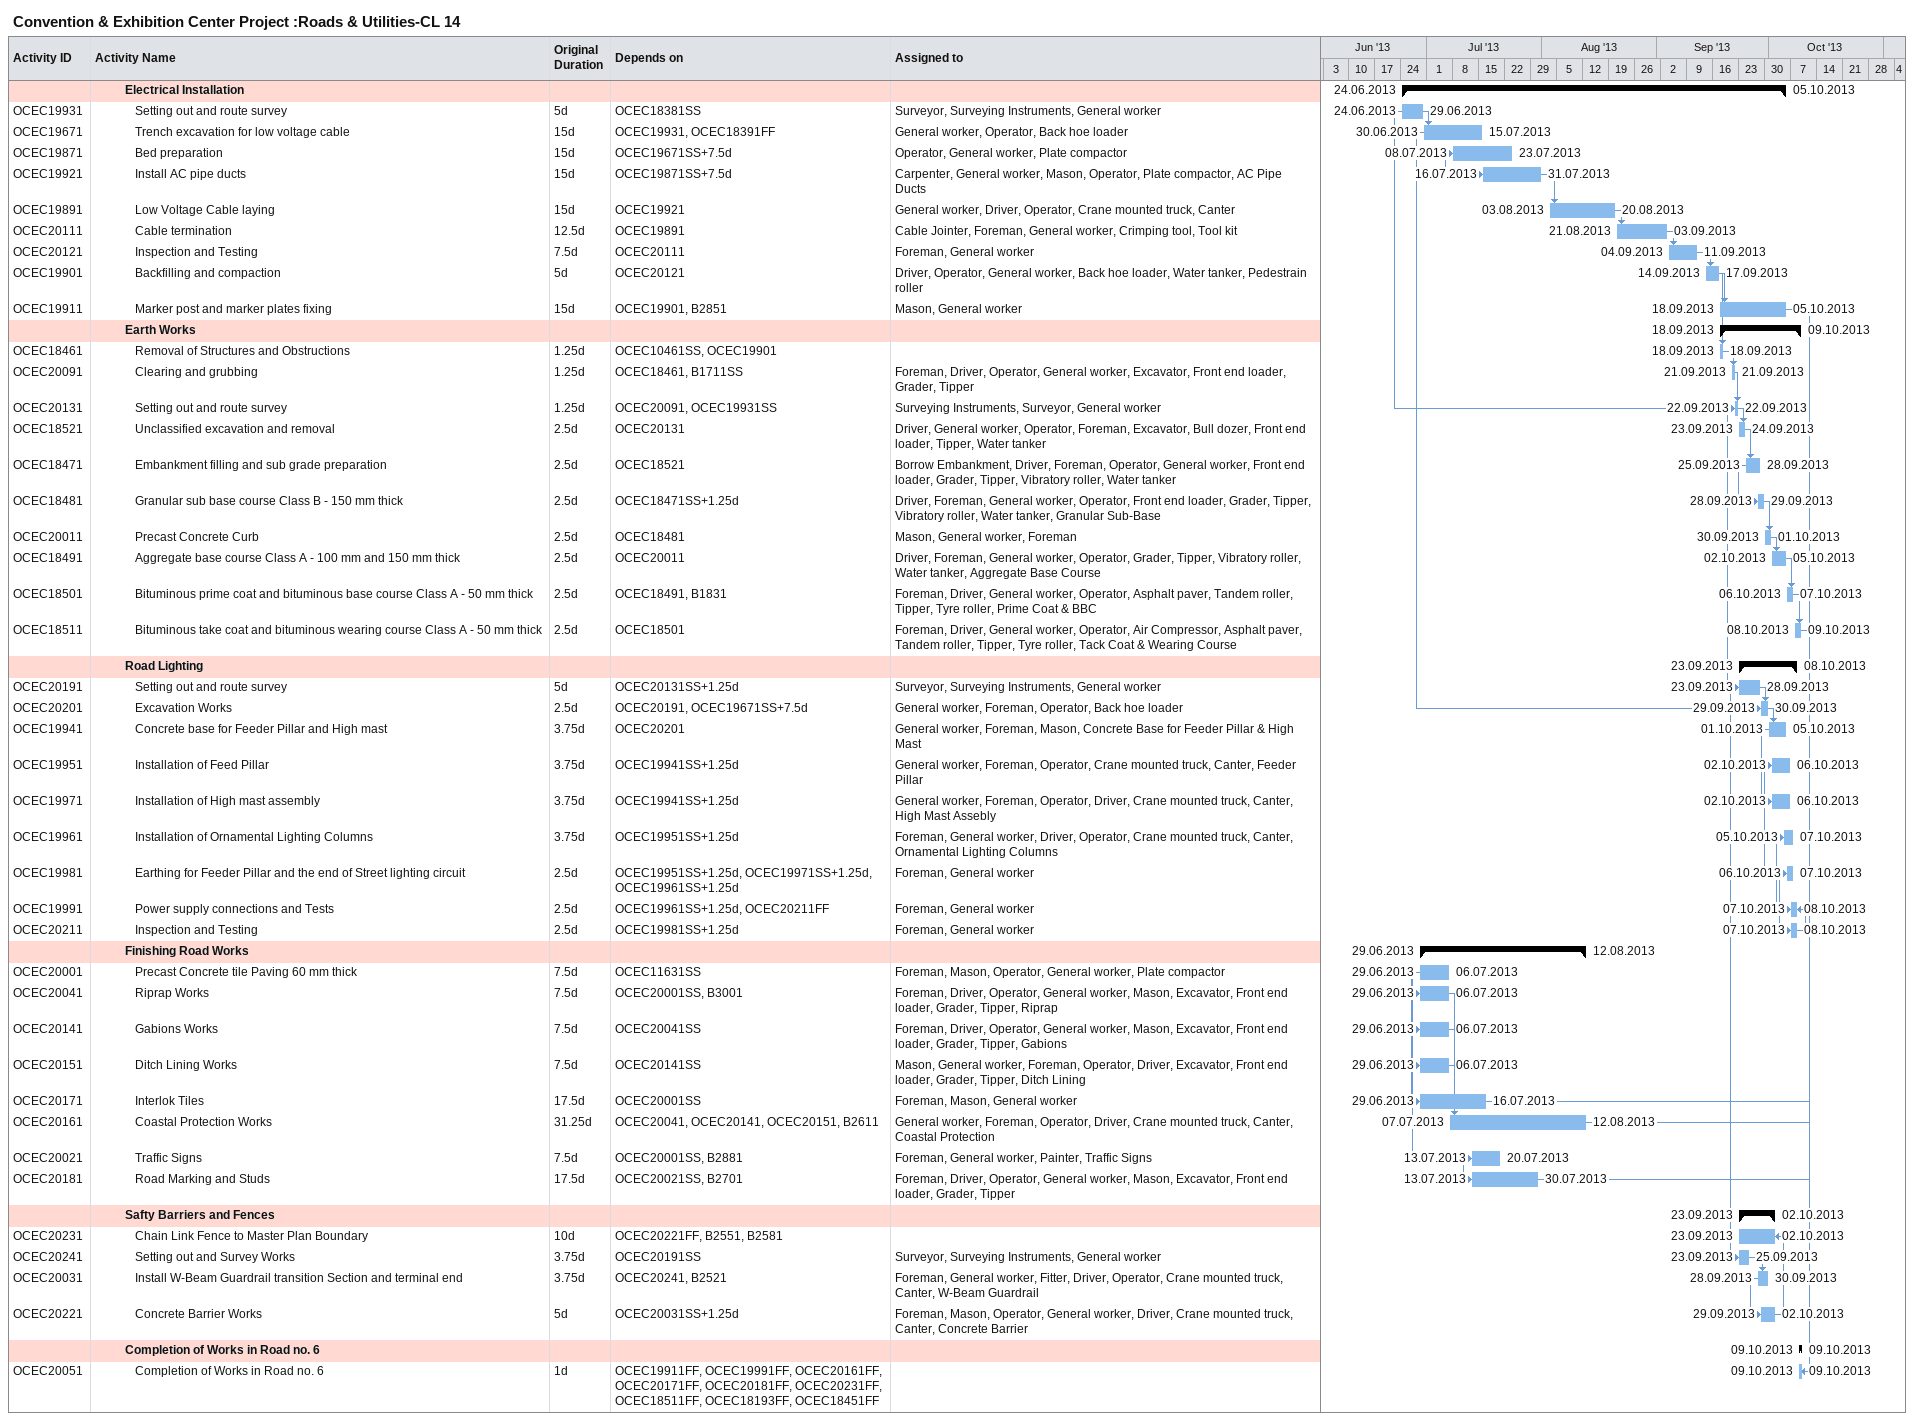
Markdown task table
Convention & Exhibition Center Project :Roads & Utilities-CL 14

| ID | Level | Task | Original duration | Start | Finish | Predecessors | Resources |
|---|---|---|---|---|---|---|---|
|  | 4 | **Electrical Installation** |  | 2013-06-24 | 2013-10-05 |  |  |
| OCEC19931 | 5 | Setting out and route survey | 5d | 2013-06-24 | 2013-06-29 | OCEC18381SS | Surveyor, Surveying Instruments, General worker |
| OCEC19671 | 5 | Trench excavation for low voltage cable | 15d | 2013-06-30 | 2013-07-15 | OCEC19931, OCEC18391FF | General worker, Operator, Back hoe loader |
| OCEC19871 | 5 | Bed preparation | 15d | 2013-07-08 | 2013-07-23 | OCEC19671SS+7.5d | Operator, General worker, Plate compactor |
| OCEC19921 | 5 | Install AC pipe ducts | 15d | 2013-07-16 | 2013-07-31 | OCEC19871SS+7.5d | Carpenter, General worker, Mason, Operator, Plate compactor, AC Pipe Ducts |
| OCEC19891 | 5 | Low Voltage Cable laying | 15d | 2013-08-03 | 2013-08-20 | OCEC19921 | General worker, Driver, Operator, Crane mounted truck, Canter |
| OCEC20111 | 5 | Cable termination | 12.5d | 2013-08-21 | 2013-09-03 | OCEC19891 | Cable Jointer, Foreman, General worker, Crimping tool, Tool kit |
| OCEC20121 | 5 | Inspection and Testing | 7.5d | 2013-09-04 | 2013-09-11 | OCEC20111 | Foreman, General worker |
| OCEC19901 | 5 | Backfilling and compaction | 5d | 2013-09-14 | 2013-09-17 | OCEC20121 | Driver, Operator, General worker, Back hoe loader, Water tanker, Pedestrain roller |
| OCEC19911 | 5 | Marker post and marker plates fixing | 15d | 2013-09-18 | 2013-10-05 | OCEC19901, B2851 | Mason, General worker |
|  | 4 | **Earth Works** |  | 2013-09-18 | 2013-10-09 |  |  |
| OCEC18461 | 5 | Removal of Structures and Obstructions | 1.25d | 2013-09-18 | 2013-09-18 | OCEC10461SS, OCEC19901 |  |
| OCEC20091 | 5 | Clearing and grubbing | 1.25d | 2013-09-21 | 2013-09-21 | OCEC18461, B1711SS | Foreman, Driver, Operator, General worker, Excavator, Front end loader, Grader, Tipper |
| OCEC20131 | 5 | Setting out and route survey | 1.25d | 2013-09-22 | 2013-09-22 | OCEC20091, OCEC19931SS | Surveying Instruments, Surveyor, General worker |
| OCEC18521 | 5 | Unclassified excavation and removal | 2.5d | 2013-09-23 | 2013-09-24 | OCEC20131 | Driver, General worker, Operator, Foreman, Excavator, Bull dozer, Front end loader, Tipper, Water tanker |
| OCEC18471 | 5 | Embankment filling and sub grade preparation | 2.5d | 2013-09-25 | 2013-09-28 | OCEC18521 | Borrow Embankment, Driver, Foreman, Operator, General worker, Front end loader, Grader, Tipper, Vibratory roller, Water tanker |
| OCEC18481 | 5 | Granular sub base course Class B - 150 mm thick | 2.5d | 2013-09-28 | 2013-09-29 | OCEC18471SS+1.25d | Driver, Foreman, General worker, Operator, Front end loader, Grader, Tipper, Vibratory roller, Water tanker, Granular Sub-Base |
| OCEC20011 | 5 | Precast Concrete Curb | 2.5d | 2013-09-30 | 2013-10-01 | OCEC18481 | Mason, General worker, Foreman |
| OCEC18491 | 5 | Aggregate base course Class A - 100 mm and 150 mm thick | 2.5d | 2013-10-02 | 2013-10-05 | OCEC20011 | Driver, Foreman, General worker, Operator, Grader, Tipper, Vibratory roller, Water tanker, Aggregate Base Course |
| OCEC18501 | 5 | Bituminous prime coat and bituminous base course Class A - 50 mm thick | 2.5d | 2013-10-06 | 2013-10-07 | OCEC18491, B1831 | Foreman, Driver, General worker, Operator, Asphalt paver, Tandem roller, Tipper, Tyre roller, Prime Coat & BBC |
| OCEC18511 | 5 | Bituminous take coat and bituminous wearing course Class A - 50 mm thick | 2.5d | 2013-10-08 | 2013-10-09 | OCEC18501 | Foreman, Driver, General worker, Operator, Air Compressor, Asphalt paver, Tandem roller, Tipper, Tyre roller, Tack Coat & Wearing Course |
|  | 4 | **Road Lighting** |  | 2013-09-23 | 2013-10-08 |  |  |
| OCEC20191 | 5 | Setting out and route survey | 5d | 2013-09-23 | 2013-09-28 | OCEC20131SS+1.25d | Surveyor, Surveying Instruments, General worker |
| OCEC20201 | 5 | Excavation Works | 2.5d | 2013-09-29 | 2013-09-30 | OCEC20191, OCEC19671SS+7.5d | General worker, Foreman, Operator, Back hoe loader |
| OCEC19941 | 5 | Concrete base for Feeder Pillar and High mast | 3.75d | 2013-10-01 | 2013-10-05 | OCEC20201 | General worker, Foreman, Mason, Concrete Base for Feeder Pillar & High Mast |
| OCEC19951 | 5 | Installation of Feed Pillar | 3.75d | 2013-10-02 | 2013-10-06 | OCEC19941SS+1.25d | General worker, Foreman, Operator, Crane mounted truck, Canter, Feeder Pillar |
| OCEC19971 | 5 | Installation of High mast assembly | 3.75d | 2013-10-02 | 2013-10-06 | OCEC19941SS+1.25d | General worker, Foreman, Operator, Driver, Crane mounted truck, Canter, High Mast Assebly |
| OCEC19961 | 5 | Installation of Ornamental Lighting Columns | 3.75d | 2013-10-05 | 2013-10-07 | OCEC19951SS+1.25d | Foreman, General worker, Driver, Operator, Crane mounted truck, Canter, Ornamental Lighting Columns |
| OCEC19981 | 5 | Earthing for Feeder Pillar and the end of Street lighting circuit | 2.5d | 2013-10-06 | 2013-10-07 | OCEC19951SS+1.25d, OCEC19971SS+1.25d, OCEC19961SS+1.25d | Foreman, General worker |
| OCEC19991 | 5 | Power supply connections and Tests | 2.5d | 2013-10-07 | 2013-10-08 | OCEC19961SS+1.25d, OCEC20211FF | Foreman, General worker |
| OCEC20211 | 5 | Inspection and Testing | 2.5d | 2013-10-07 | 2013-10-08 | OCEC19981SS+1.25d | Foreman, General worker |
|  | 4 | **Finishing Road Works** |  | 2013-06-29 | 2013-08-12 |  |  |
| OCEC20001 | 5 | Precast Concrete tile Paving 60 mm thick | 7.5d | 2013-06-29 | 2013-07-06 | OCEC11631SS | Foreman, Mason, Operator, General worker, Plate compactor |
| OCEC20041 | 5 | Riprap Works | 7.5d | 2013-06-29 | 2013-07-06 | OCEC20001SS, B3001 | Foreman, Driver, Operator, General worker, Mason, Excavator, Front end loader, Grader, Tipper, Riprap |
| OCEC20141 | 5 | Gabions Works | 7.5d | 2013-06-29 | 2013-07-06 | OCEC20041SS | Foreman, Driver, Operator, General worker, Mason, Excavator, Front end loader, Grader, Tipper, Gabions |
| OCEC20151 | 5 | Ditch Lining Works | 7.5d | 2013-06-29 | 2013-07-06 | OCEC20141SS | Mason, General worker, Foreman, Operator, Driver, Excavator, Front end loader, Grader, Tipper, Ditch Lining |
| OCEC20171 | 5 | Interlok Tiles | 17.5d | 2013-06-29 | 2013-07-16 | OCEC20001SS | Foreman, Mason, General worker |
| OCEC20161 | 5 | Coastal Protection Works | 31.25d | 2013-07-07 | 2013-08-12 | OCEC20041, OCEC20141, OCEC20151, B2611 | General worker, Foreman, Operator, Driver, Crane mounted truck, Canter, Coastal Protection |
| OCEC20021 | 5 | Traffic Signs | 7.5d | 2013-07-13 | 2013-07-20 | OCEC20001SS, B2881 | Foreman, General worker, Painter, Traffic Signs |
| OCEC20181 | 5 | Road Marking and Studs | 17.5d | 2013-07-13 | 2013-07-30 | OCEC20021SS, B2701 | Foreman, Driver, Operator, General worker, Mason, Excavator, Front end loader, Grader, Tipper |
|  | 4 | **Safty Barriers and Fences** |  | 2013-09-23 | 2013-10-02 |  |  |
| OCEC20231 | 5 | Chain Link Fence to Master Plan Boundary | 10d | 2013-09-23 | 2013-10-02 | OCEC20221FF, B2551, B2581 |  |
| OCEC20241 | 5 | Setting out and Survey Works | 3.75d | 2013-09-23 | 2013-09-25 | OCEC20191SS | Surveyor, Surveying Instruments, General worker |
| OCEC20031 | 5 | Install W-Beam Guardrail transition Section and terminal end | 3.75d | 2013-09-28 | 2013-09-30 | OCEC20241, B2521 | Foreman, General worker, Fitter, Driver, Operator, Crane mounted truck, Canter, W-Beam Guardrail |
| OCEC20221 | 5 | Concrete Barrier Works | 5d | 2013-09-29 | 2013-10-02 | OCEC20031SS+1.25d | Foreman, Mason, Operator, General worker, Driver, Crane mounted truck, Canter, Concrete Barrier |
|  | 4 | **Completion of Works in Road no. 6** |  | 2013-10-09 | 2013-10-09 |  |  |
| OCEC20051 | 5 | Completion of Works in Road no. 6 | 1d | 2013-10-09 | 2013-10-09 | OCEC19911FF, OCEC19991FF, OCEC20161FF, OCEC20171FF, OCEC20181FF, OCEC20231FF, OCEC18511FF, OCEC18193FF, OCEC18451FF |  |
